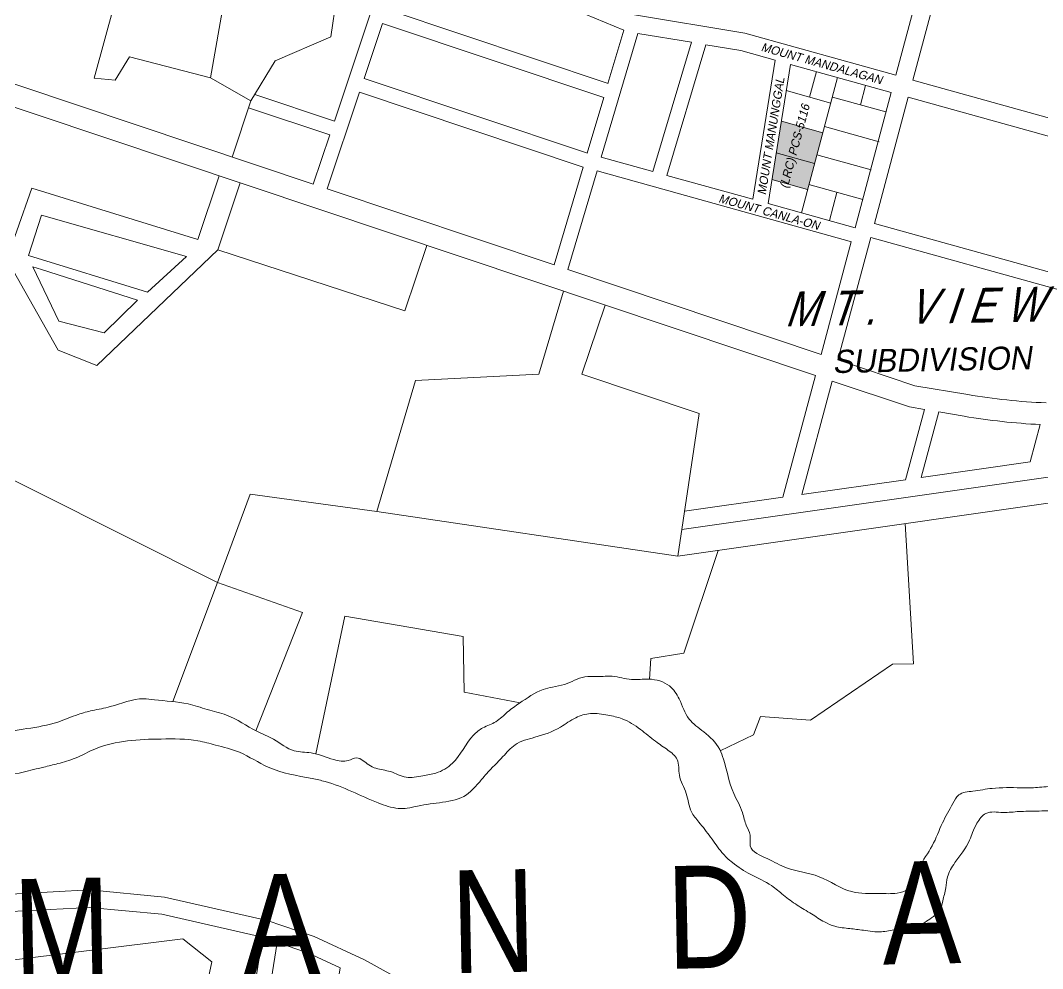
# Model space of a CAD drawing. Header units: metres. Extents: x -460 to 31334, y -1777 to 24987.
# Drawn here: x 103.659 to 104.207, y -745.722 to -745.214 of the extents above; entities that cross this region are included whole.
import ezdxf
from ezdxf.enums import TextEntityAlignment as Align

# ---------------------------------------------------------------- set-up
doc = ezdxf.new("R2010")
doc.units = ezdxf.units.M
doc.header["$MEASUREMENT"] = 0
doc.layers.add('VICINITY_MAP', color=7, linetype='Continuous', lineweight=13)
doc.styles.add('LOT_NO', font='ARIALN.TTF', dxfattribs={"width": 1.5})
doc.styles.add('PX-0', font='leroy')

# ---------------------------------------------------------------- blocks, each defined once
blk = doc.blocks.new('KQEFDFDFG')
at = {"layer": 'VICINITY_MAP', "lineweight": 0}
h = blk.add_hatch(color=250, dxfattribs=at)
h.paths.add_polyline_path([(26196.177, 5295.758), (26194.716, 5296.165), (26194.551, 5295.143), (26195.91, 5294.764)])
h.paths.add_polyline_path([(26196.488, 5296.921), (26194.909, 5297.361), (26194.716, 5296.165), (26196.177, 5295.758)])
at = {"layer": 'VICINITY_MAP', "color": 250, "lineweight": 0}
for p, q in [((26179.835, 5314.506), (26177.73, 5300.581)), ((26180.452, 5305.083), (26177.869, 5297.366)), ((26188.9, 5300.836), (26180.748, 5304.223)), ((26173.787, 5302.671), (26173.142, 5299.022)), ((26200.3, 5302.933), (26199.277, 5299.116)), ((26200.94, 5302.724), (26199.924, 5298.935)), ((26168.713, 5298.999), (26169.49, 5301.838)), ((26189.229, 5301.437), (26193.512, 5300.722)), ((26179.7, 5301.092), (26178.999, 5298.996)), ((26188.04, 5295.999), (26189.44, 5300.711)), ((26188.294, 5298.799), (26188.9, 5300.836)), ((26189.44, 5300.711), (26191.477, 5300.371)), ((26193.512, 5300.722), (26199.277, 5299.116)), ((26177.73, 5300.581), (26175.605, 5299.666)), ((26190.014, 5295.449), (26191.477, 5300.371)), ((26190.548, 5295.301), (26192.027, 5300.28)), ((26192.027, 5300.28), (26193.365, 5300.056)), ((26193.365, 5300.056), (26194.672, 5299.692)), ((26170.058, 5299.818), (26169.507, 5298.934)), ((26173.142, 5299.022), (26170.058, 5299.818)), ((26175.605, 5299.666), (26174.683, 5298.141)), ((26194.672, 5299.692), (26193.816, 5294.39)), ((26195.259, 5299.528), (26194.403, 5294.227)), ((26195.259, 5299.528), (26199.101, 5298.458)), ((26196.244, 5299.254), (26195.984, 5298.283)), ((26169.507, 5298.934), (26168.713, 5298.999)), ((26174.683, 5298.141), (26173.142, 5299.022)), ((26197.053, 5299.028), (26195.671, 5293.873)), ((26199.924, 5298.935), (26211.738, 5295.644)), ((26178.823, 5298.471), (26177.589, 5294.785)), ((26195.098, 5298.53), (26196.793, 5298.057)), ((26199.101, 5298.458), (26197.719, 5293.303)), ((26198.123, 5298.73), (26197.924, 5297.986)), ((26174.683, 5298.141), (26173.966, 5295.998)), ((26187.507, 5296.148), (26188.136, 5298.268)), ((26196.854, 5298.284), (26198.894, 5297.716)), ((26199.748, 5298.278), (26198.46, 5293.471)), ((26199.748, 5298.278), (26211.562, 5294.986)), ((26194.909, 5297.361), (26196.488, 5296.921)), ((26177.693, 5296.841), (26177.064, 5294.961)), ((26196.553, 5297.16), (26198.634, 5296.58)), ((26194.716, 5296.165), (26196.177, 5295.758)), ((26196.265, 5296.086), (26198.336, 5295.509)), ((26188.04, 5295.999), (26190.014, 5295.449)), ((26186.241, 5291.889), (26187.349, 5295.617)), ((26186.766, 5291.713), (26187.882, 5295.468)), ((26187.882, 5295.468), (26197.578, 5292.767)), ((26190.548, 5295.301), (26193.816, 5294.39)), ((26194.551, 5295.143), (26195.91, 5294.764)), ((26195.96, 5294.95), (26198.02, 5294.376)), ((26197.03, 5294.652), (26196.741, 5293.575)), ((26194.403, 5294.227), (26197.721, 5293.302)), ((26198.46, 5293.471), (26206.255, 5291.3)), ((26198.316, 5292.936), (26197.064, 5288.266)), ((26198.316, 5292.936), (26206.112, 5290.765)), ((26197.575, 5292.768), (26196.426, 5288.48)), ((26196.209, 5287.672), (26194.965, 5283.031)), ((26196.848, 5287.458), (26195.688, 5283.134)), ((26200.365, 5286.377), (26199.647, 5283.699)), ((26200.914, 5286.284), (26200.244, 5283.784)), ((26204.782, 5285.804), (26204.399, 5284.377)), ((26164.766, 5267.201), (26168.519, 5267.403)), ((26168.519, 5267.403), (26171.288, 5267.139)), ((26171.288, 5267.139), (26175.123, 5266.268)), ((26164.866, 5265.309), (26172.094, 5266.21)), ((26172.094, 5266.21), (26173.195, 5265.33)), ((26175.691, 5266.071), (26176.849, 5265.671)), ((26176.849, 5265.671), (26178.083, 5265.103)), ((26173.195, 5265.33), (26173.067, 5264.734))]:
    blk.add_line(p, q, dxfattribs=at)
for points in [[(26179.876, 5301.617), (26188.303, 5298.796)], [(26179.7, 5301.092), (26188.136, 5298.268)], [(26161.31, 5300.234), (26177.064, 5294.961)], [(26161.024, 5299.45), (26196.209, 5287.672)], [(26178.999, 5298.996), (26187.524, 5296.142)], [(26174.83, 5298.384), (26177.869, 5297.366)], [(26178.823, 5298.471), (26187.349, 5295.617)], [(26174.595, 5297.878), (26177.693, 5296.841)], [(26160.173, 5297.119), (26162.459, 5297.25), (26167.332, 5288.645), (26168.808, 5288.058), (26173.421, 5292.463), (26174.275, 5295.014)], [(26162.015, 5273.136), (26162.406, 5276.686), (26158.454, 5277.763), (26157.944, 5278.442), (26160.305, 5284.486), (26162.89, 5285.056), (26166.331, 5294.812), (26172.66, 5292.862), (26173.47, 5295.283)], [(26177.589, 5294.785), (26186.241, 5291.889)], [(26166.7, 5293.785), (26172.235, 5292.211), (26170.742, 5290.847), (26166.201, 5292.252), (26166.7, 5293.785)], [(26173.421, 5292.463), (26180.558, 5290.141), (26181.392, 5292.632)], [(26166.695, 5291.709), (26170.357, 5290.54), (26169.092, 5289.295), (26167.356, 5289.744), (26166.371, 5291.818), (26166.695, 5291.709)], [(26186.766, 5291.713), (26196.426, 5288.48)], [(26186.598, 5290.889), (26185.663, 5287.723), (26180.957, 5287.477), (26179.486, 5282.487), (26190.968, 5280.792), (26191.772, 5286.225)], [(26187.304, 5287.72), (26188.187, 5290.357)], [(26187.304, 5287.72), (26191.772, 5286.225)], [(26196.848, 5287.458), (26199.79, 5286.474), (26200.365, 5286.377)], [(26162.89, 5285.056), (26173.405, 5279.783), (26176.652, 5278.64), (26174.877, 5274.132)], [(26210.333, 5284.543), (26191.118, 5281.802)], [(26204.399, 5284.377), (26200.244, 5283.784)], [(26199.647, 5283.699), (26195.688, 5283.134)], [(26210.047, 5283.514), (26190.968, 5280.792)], [(26171.702, 5275.249), (26173.405, 5279.783), (26174.662, 5283.145), (26179.486, 5282.487)], [(26194.965, 5283.031), (26191.22, 5282.497)], [(26199.628, 5282.028), (26199.948, 5276.688), (26199.142, 5276.672), (26196.019, 5274.539), (26194.116, 5274.674), (26193.842, 5273.978), (26192.582, 5273.371)], [(26192.495, 5281.01), (26191.19, 5277.089), (26189.927, 5276.891), (26189.886, 5276.1)], [(26177.162, 5273.254), (26178.266, 5278.5), (26182.772, 5277.727), (26182.814, 5275.599), (26184.955, 5275.204)], [(26155.689, 5264.26), (26164.201, 5265.246), (26163.904, 5267.012), (26164.359, 5267.846), (26168.533, 5268.071), (26171.394, 5267.798), (26175.306, 5266.909), (26177.097, 5266.29), (26179.022, 5265.404), (26181.177, 5264.213), (26183.42, 5262.829), (26185.469, 5261.329), (26187.464, 5259.743), (26189.015, 5258.393), (26190.79, 5256.579), (26191.611, 5255.538)], [(26175.123, 5266.268), (26174.259, 5260.846)], [(26175.691, 5266.071), (26174.838, 5260.718)], [(26178.083, 5265.103), (26177.295, 5260.173)]]:
    blk.add_lwpolyline(points, dxfattribs=at)
for points in [[(26197.064, 5288.266), (26199.993, 5287.286), (26202.019, 5286.944, 0.031123), (26205.003, 5286.63, 0.031123)], [(26200.914, 5286.284), (26201.881, 5286.121, 0.02926), (26204.782, 5285.804)]]:
    blk.add_lwpolyline(points, format="xyb", dxfattribs=at)
blk.add_open_spline([(26150.774, 5252.632), (26150.84, 5252.758), (26151.039, 5253.397), (26151.372, 5254.311), (26152.19, 5254.532), (26152.9, 5254.837), (26153.224, 5256.123), (26154.578, 5256.477), (26155.002, 5257.455), (26155.56, 5257.9), (26156.019, 5258.49), (26156.283, 5258.979), (26157.026, 5259.7), (26156.515, 5259.65), (26156.19, 5259.585), (26155.867, 5259.361), (26155.458, 5259.301), (26155.051, 5259.271), (26154.555, 5259.502), (26154.045, 5259.36), (26153.63, 5259.493), (26153.322, 5259.726), (26153.193, 5260.145), (26152.848, 5260.39), (26152.717, 5260.797), (26152.921, 5261.232), (26153.304, 5262.007), (26153.637, 5262.927), (26153.681, 5263.958), (26154.176, 5264.551), (26154.662, 5265.158), (26155.051, 5265.91), (26155.699, 5266.492), (26156.121, 5267.189), (26156.434, 5267.781), (26156.659, 5268.336), (26156.871, 5268.862), (26156.9, 5269.436), (26157.061, 5269.95), (26157.243, 5270.44), (26157.305, 5270.997), (26157.61, 5271.346), (26157.731, 5271.776), (26158.509, 5272.101), (26159.226, 5272.663), (26160.038, 5272.439), (26160.442, 5272.61), (26160.855, 5272.767), (26161.247, 5272.91), (26161.642, 5272.978), (26162.43, 5273.327), (26163.593, 5273.581), (26164.946, 5274.046), (26166.148, 5274.211), (26167.219, 5274.384), (26168.009, 5274.747), (26168.684, 5274.921), (26169.524, 5275.067), (26170.296, 5275.415), (26171.297, 5275.268), (26172.127, 5275.248), (26173.015, 5274.928), (26173.949, 5274.733), (26174.713, 5274.162), (26175.625, 5273.826), (26176.226, 5273.299), (26177.081, 5273.337), (26177.718, 5273.044), (26178.33, 5272.926), (26178.785, 5273.201), (26179.106, 5272.846), (26179.526, 5272.656), (26180.038, 5272.618), (26180.588, 5272.274), (26181.198, 5272.424), (26181.817, 5272.5), (26182.593, 5272.969), (26182.921, 5273.789), (26183.54, 5274.287), (26184.061, 5274.443), (26184.454, 5274.867), (26185.057, 5275.269), (26185.605, 5275.659), (26186.217, 5275.813), (26186.767, 5275.892), (26187.295, 5276.245), (26187.932, 5276.179), (26188.528, 5276.255), (26189.167, 5276.03), (26189.905, 5276.156), (26190.642, 5275.951), (26191.084, 5275.294), (26191.296, 5274.555), (26192.01, 5274.076), (26192.514, 5273.592), (26192.82, 5272.749), (26192.949, 5271.895), (26193.44, 5271.123), (26193.525, 5270.552), (26193.776, 5270.17), (26193.618, 5269.57), (26194.427, 5269.266), (26195.212, 5268.795), (26196.423, 5268.682), (26197.453, 5267.889), (26198.528, 5267.954), (26199.238, 5267.902), (26199.948, 5268.103), (26200.114, 5268.987), (26200.707, 5269.718), (26201.01, 5270.611), (26201.381, 5271.215), (26201.664, 5271.79), (26202.293, 5271.827), (26203.05, 5271.987), (26203.89, 5271.96), (26204.673, 5271.957), (26205.327, 5272.059), (26205.811, 5271.782), (26206.279, 5271.677), (26206.949, 5271.517), (26207.723, 5271.156), (26208.568, 5271.064), (26209.126, 5270.832), (26209.661, 5270.911), (26210.242, 5271.226), (26210.932, 5271.112), (26211.359, 5270.666), (26211.844, 5270.751), (26212.369, 5270.862), (26212.522, 5271.417), (26212.925, 5271.939), (26212.414, 5272.377), (26212.612, 5272.862), (26212.999, 5273.032), (26213.337, 5273.533), (26214.207, 5273.8), (26215.142, 5274.049), (26215.852, 5274.446), (26216.426, 5274.628), (26216.781, 5274.922), (26217.251, 5275.216), (26217.2, 5275.732), (26217.373, 5276.208), (26217.213, 5276.757), (26217.455, 5277.518), (26218.243, 5277.355), (26218.747, 5277.408), (26219.35, 5277.571), (26219.239, 5278.04), (26218.912, 5278.223), (26218.835, 5278.598), (26218.804, 5278.964), (26219.005, 5279.382), (26219.406, 5279.339), (26219.607, 5279.292), (26219.718, 5279.261)], degree=3, knots=[0.0201073, 0.0201073, 0.0201073, 0.0201073, 0.0209934, 0.0242354, 0.025144, 0.0260909, 0.0288355, 0.0321735, 0.0335177, 0.0350996, 0.0365555, 0.0378232, 0.0393744, 0.0398407, 0.0403161, 0.0415282, 0.0420955, 0.0428414, 0.0439948, 0.0453003, 0.04589, 0.0466181, 0.0475776, 0.048437, 0.0491154, 0.0499995, 0.0512498, 0.0544913, 0.0559167, 0.0573904, 0.0590499, 0.0607301, 0.0625109, 0.0643206, 0.0656966, 0.0666145, 0.0679998, 0.0691334, 0.0701063, 0.071285, 0.0723475, 0.0734344, 0.0740596, 0.0749391, 0.078301, 0.0791454, 0.0798242, 0.0809156, 0.0818891, 0.0823645, 0.0833628, 0.0871399, 0.0896506, 0.0921036, 0.0945724, 0.0962534, 0.0974067, 0.0988331, 0.1015033, 0.1023477, 0.1049852, 0.1065482, 0.1081113, 0.1107827, 0.1122421, 0.1140809, 0.1153996, 0.1172575, 0.1183803, 0.1190592, 0.1201464, 0.1207719, 0.1219252, 0.1232239, 0.1245328, 0.1255753, 0.1270786, 0.1298008, 0.1307331, 0.1318597, 0.1330535, 0.1341915, 0.1363196, 0.1370885, 0.1380394, 0.1397204, 0.1407461, 0.1418651, 0.1433831, 0.1447403, 0.1464212, 0.1476889, 0.1494399, 0.1509573, 0.1528075, 0.1536037, 0.156407, 0.1580345, 0.159097, 0.1598932, 0.1607318, 0.1623916, 0.1640595, 0.1666853, 0.1694793, 0.1716321, 0.1730308, 0.1739154, 0.1758344, 0.1778005, 0.1797597, 0.1814706, 0.1822724, 0.1834258, 0.1849294, 0.1871673, 0.1884728, 0.1897783, 0.191077, 0.1917559, 0.1927201, 0.1952959, 0.1969244, 0.1978979, 0.1989278, 0.2001073, 0.2019178, 0.2027198, 0.2036523, 0.2047436, 0.2057031, 0.2070011, 0.2081272, 0.2089234, 0.2097253, 0.2106481, 0.2124847, 0.2150212, 0.2166495, 0.2174462, 0.2186618, 0.2195212, 0.220563, 0.2215133, 0.2225596, 0.224092, 0.225211, 0.226799, 0.2276329, 0.2282918, 0.2291511, 0.2298295, 0.2304818, 0.2314899, 0.2320494, 0.2327634, 0.2327634, 0.2327634, 0.2327634], dxfattribs=at)
blk.add_spline([(26251.08, 5230.222), (26250.763, 5230.803), (26250.633, 5231.144), (26250.284, 5231.383), (26249.785, 5231.741), (26249.436, 5232.004), (26248.989, 5232.241), (26248.098, 5232.518), (26247.604, 5232.631), (26247.232, 5232.82), (26246.734, 5233.105), (26246.259, 5233.538), (26245.48, 5234.382), (26245.128, 5234.744), (26244.105, 5236.737), (26243.914, 5237.692), (26243.771, 5238.721), (26243.752, 5239.678), (26243.942, 5239.977), (26244.059, 5240.274), (26244.346, 5240.673), (26244.461, 5241.068), (26244.583, 5241.12), (26244.903, 5241.126), (26245.272, 5241.084), (26245.465, 5241.285), (26245.288, 5241.551), (26244.913, 5241.756), (26244.853, 5242.296), (26244.942, 5242.764), (26245.054, 5243.282), (26245.094, 5243.75), (26244.985, 5244.288), (26244.781, 5244.677), (26244.545, 5245.409), (26244.388, 5245.897), (26244.086, 5246.211), (26243.684, 5246.645), (26243.559, 5246.765), (26243.311, 5246.883), (26242.891, 5246.998), (26241.991, 5247.741), (26241.974, 5248.576), (26242.166, 5248.801), (26242.505, 5249.053), (26242.867, 5249.405), (26243.602, 5249.542), (26243.971, 5249.549), (26244.904, 5249.955), (26245.143, 5250.279), (26245.432, 5250.604), (26245.623, 5250.878), (26245.734, 5251.445), (26245.574, 5252.081), (26245.22, 5252.589), (26244.768, 5253.047), (26244.442, 5253.385), (26244.115, 5253.771), (26243.987, 5253.99), (26243.714, 5254.132), (26243.467, 5254.176), (26243.15, 5254.047), (26242.84, 5253.598), (26242.574, 5253.347), (26241.812, 5253.381), (26241.121, 5253.515), (26240.733, 5253.761), (26240.21, 5254.119), (26239.983, 5254.36), (26239.627, 5254.967), (26239.55, 5255.162), (26239.249, 5255.451), (26239.17, 5255.695), (26239.162, 5256.113), (26238.979, 5256.649), (26238.575, 5257.182), (26237.923, 5257.857), (26238.319, 5258.921), (26238.187, 5259.41), (26237.883, 5259.846), (26237.752, 5260.236), (26237.67, 5260.652), (26237.588, 5261.093), (26237.338, 5261.284), (26236.994, 5261.277), (26236.651, 5261.197), (26236.163, 5261.015), (26235.922, 5260.765), (26235.659, 5260.44), (26235.416, 5260.263), (26234.978, 5260.058), (26234.538, 5259.902), (26234.072, 5259.843), (26233.652, 5259.982), (26232.677, 5260.774), (26232.546, 5261.213), (26232.314, 5261.724), (26231.665, 5262.203), (26231.487, 5262.543), (26230.582, 5263.313), (26230.576, 5263.801), (26229.928, 5264.281), (26229.409, 5264.393), (26228.746, 5264.38), (26228.107, 5264.367), (26227.642, 5264.235), (26227.374, 5264.156), (26227.232, 5263.858), (26227.138, 5263.636), (26227.02, 5263.388), (26226.755, 5263.112), (26226.586, 5262.986), (26226.152, 5262.933), (26225.511, 5263.019), (26225.164, 5263.184), (26224.839, 5263.448), (26224.589, 5263.639), (26224.364, 5263.831), (26223.985, 5263.821), (26223.977, 5264.118), (26223.569, 5264.258), (26223.224, 5264.324), (26222.854, 5264.366), (26222.141, 5264.352), (26221.873, 5264.248), (26221.413, 5263.895), (26221.078, 5263.446), (26220.812, 5263.195), (26220.546, 5263.018), (26219.638, 5262.926), (26219.195, 5262.917), (26218.606, 5262.906), (26217.96, 5263.212), (26217.565, 5263.327), (26217.096, 5263.392), (26216.65, 5263.579), (26215.674, 5264.469), (26215.531, 5265.473), (26215.313, 5266.525), (26215.078, 5267.233), (26214.828, 5267.424), (26214.407, 5267.563), (26213.963, 5267.653), (26213.425, 5267.519), (26212.713, 5267.456), (26212.056, 5267.951), (26211.78, 5268.265), (26211.775, 5268.51), (26211.793, 5268.83), (26211.813, 5269.051), (26211.906, 5269.324), (26212.023, 5269.621), (26211.919, 5269.889), (26211.255, 5269.9), (26210.935, 5269.943), (26210.513, 5270.156), (26210.29, 5270.249), (26209.898, 5270.168), (26209.655, 5270.016), (26209.19, 5269.933), (26208.769, 5270.047), (26208.025, 5270.401), (26207.457, 5270.537), (26206.864, 5270.697), (26206.444, 5270.762), (26205.951, 5270.826), (26205.431, 5271.037), (26204.644, 5271.07), (26203.98, 5271.057), (26203.366, 5271.02), (26202.703, 5270.982), (26202.367, 5270.607), (26202.201, 5270.26), (26202.084, 5269.963), (26201.525, 5269.108), (26201.241, 5268.562), (26201.175, 5268.143), (26201.062, 5267.649), (26200.923, 5267.253), (26200.633, 5267.002), (26200.123, 5266.697), (26199.265, 5266.557), (26198.726, 5266.473), (26198.036, 5266.532), (26197.519, 5266.596), (26196.952, 5266.683), (26196.555, 5266.847), (26196.057, 5267.156), (26195.51, 5267.489), (26194.986, 5267.872), (26194.536, 5268.231), (26193.741, 5268.658), (26193.044, 5269.111), (26192.643, 5269.496), (26192.213, 5270.077), (26191.759, 5270.657), (26191.481, 5271.045), (26191.282, 5271.741), (26191.022, 5272.448), (26190.936, 5273.036), (26190.585, 5273.397), (26190.111, 5273.732), (26189.537, 5274.187), (26188.84, 5274.591), (26188.297, 5274.727), (26187.632, 5274.788), (26187.069, 5274.629), (26186.487, 5274.273), (26185.511, 5273.885), (26184.755, 5273.6), (26184.296, 5273.149), (26183.67, 5272.498), (26183.478, 5272.273), (26183.19, 5271.948), (26182.9, 5271.696), (26181.996, 5271.408), (26181.04, 5271.266), (26180.648, 5271.185), (26180.304, 5271.178), (26179.538, 5271.384), (26177.516, 5272.2), (26177.022, 5272.313), (26175.342, 5272.747), (26174.249, 5273.314), (26173.334, 5273.591), (26172.667, 5273.75), (26171.264, 5273.82), (26168.764, 5273.451), (26167.985, 5273.091), (26167.325, 5272.882), (26166.787, 5272.748), (26166.004, 5272.561), (26163.457, 5272.068), (26162.036, 5271.843), (26161.547, 5271.71), (26160.096, 5271.08), (26159.566, 5270.529), (26159.135, 5269.956), (26158.78, 5269.285), (26158.644, 5268.668), (26158.274, 5267.507), (26157.481, 5266.606), (26157.052, 5265.91), (26156.725, 5265.068), (26155.948, 5264.586), (26155.541, 5264.013), (26155.086, 5263.414), (26154.703, 5262.915), (26154.302, 5262.048), (26154.293, 5261.261), (26154.6, 5260.678), (26154.878, 5260.29), (26155.203, 5260.027), (26155.326, 5260.029), (26155.596, 5260.034), (26156.38, 5260.197), (26156.625, 5260.227), (26156.968, 5260.283), (26158.585, 5260.181), (26160.398, 5259.766), (26161.582, 5259.79), (26162.542, 5259.696), (26163.226, 5259.372), (26163.963, 5259.161), (26164.644, 5258.949), (26165.326, 5258.681), (26165.84, 5258.353), (26166.525, 5257.916), (26166.937, 5257.079), (26167.449, 5256.864), (26168.363, 5256.262), (26169.272, 5255.942), (26169.784, 5255.727), (26170.125, 5255.565)], degree=3, dxfattribs=at)
for s, height, rotation, style, oblique, p in [('MOUNT MANDALAGAN', 0.32611, 344.4314, 'PX-0', 10, (26196.383, 5299.315)), ('MOUNT MANUNGGAL', 0.32611, 80.8261, 'PX-0', 10, (26194.77, 5296.76)), ('(LRC) PCS-5116', 0.32611, 74.992, 'PX-0', 10, (26195.667, 5296.347)), ('MOUNT CANLA-ON', 0.32611, 344.4314, 'PX-0', 10, (26194.379, 5293.655)), ('M T .   V I E W', 1.32075, 1.1421, 'LOT_NO', 20, (26199.957, 5289.243)), ('SUBDIVISION', 0.8805, 1.1421, 'PX-0', 10, (26200.664, 5287.575))]:
    blk.add_text(s, height=height, rotation=rotation, dxfattribs=dict(at, style=style, oblique=oblique)).set_placement(p, align=Align.BOTTOM_CENTER)
at = {"layer": 'VICINITY_MAP', "color": 250, "lineweight": 0, "style": 'LOT_NO'}
blk.add_text('M    A    N    D    A    L    A    G    A    N', height=3.91333, rotation=1.1421, dxfattribs=at).set_placement((26203.798, 5264.148), align=Align.BOTTOM_CENTER)

msp = doc.modelspace()

# ---------------------------------------------------------------- block references
at = {"color": 252, "lineweight": 13, "xscale": 0.01406005031200456, "yscale": 0.01406005031200456, "zscale": 0.01406005031200456}
msp.add_blockref('KQEFDFDFG', (-264.23522, -819.74891), dxfattribs=at)

doc.saveas('drawing.dxf')
